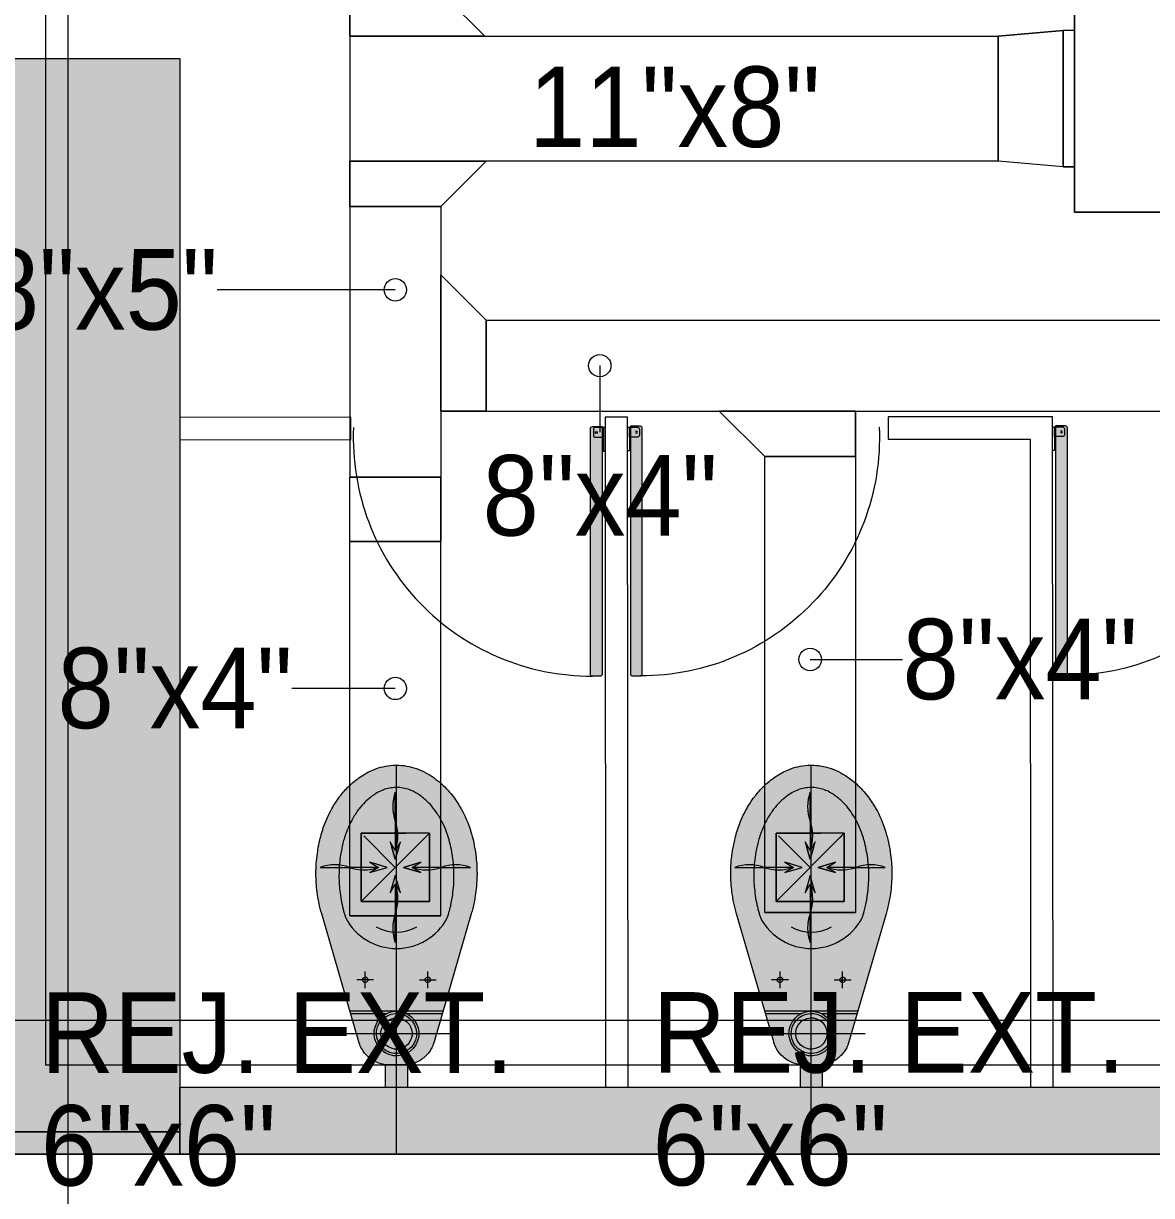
# Model space of a CAD drawing. Header units: metres. Extents: x 31.9 to 125.9, y -29 to 44.
# Drawn here: x 71.4 to 73.922, y -20.341 to -17.721 of the extents above; entities that cross this region are included whole.
import ezdxf

# ---------------------------------------------------------------- set-up
doc = ezdxf.new("R2010")
doc.units = ezdxf.units.M
doc.linetypes.add('Hidden 1_5', pattern=[0.0022, 0.0015, -0.0007000000000000001])
for name, color, linetype, lineweight in [('A-DETL-GENF', 7, 'Continuous', 9), ('ARQ', 8, 'Continuous', 0), ('M-EQPM', 7, 'Continuous', 18), ('M-HVAC-CDFF-IDEN', 7, 'Continuous', 9), ('M-HVAC-DUCT', 7, 'Continuous', 18), ('M-HVAC-DUCT-ANNO', 7, 'Hidden 1_5', 18), ('M-HVAC-DUCT-IDEN', 7, 'Continuous', 9)]:
    doc.layers.add(name, color=color, linetype=linetype, lineweight=lineweight)
doc.layers.add('M-HVAC-CDFF', color=8, linetype='Continuous', lineweight=18, true_color=0x414141)
doc.styles.add('SansSerif', font='SANSS__.TTF', dxfattribs={"width": 0.9, "height": 0.1799999999999998})

# ---------------------------------------------------------------- blocks, each defined once
blk = doc.blocks.new('PUERTA BAÑOS')
at = {"layer": 'ARQ'}
h = blk.add_hatch(color=256, dxfattribs=at)
edge = h.paths.add_edge_path()
edge.add_line((-0.0074999999487773, 0.0024999998868225), (-0.0075031825107885, -0.6277996641574646))
edge.add_arc((-0.01250318248631676, -0.6277996643612159), 0.004999999975528264, -89.99999766574399, 2.3348184754468093e-06, ccw=False)
edge.add_line((-0.0125031822826145, -0.6327996643367442), (-0.0325031823012978, -0.6327996648610679))
edge.add_arc((-0.03250318250481996, -0.627799664827046), 0.005000000034021905, 180.0000023323223, 270.0000023321921, ccw=False)
edge.add_line((-0.0375031825388419, -0.6277996650305795), (-0.0374999998602448, -0.002500000990949047))
edge.add_arc((-0.03249999982656623, -0.002500000845348063), 0.005000000033678566, 90.00000166789118, 180.0000016684638, ccw=False)
edge.add_line((-0.0324999999721172, 0.0024999991883305), (-0.0074999999487773, 0.0024999998868225))
for p, q in [((1.137e-13, 9.095e-13), (-0.0050000000047135, -5.77529e-11)), ((1.7461161e-09, -0.0599999999967622), (1.137e-13, 9.095e-13)), ((-0.029999999795109, -0.0050000008186544), (-0.0299999993294478, -0.0200000007744166)), ((-0.0050000000047135, -5.77529e-11), (-0.0250000000233399, -6.984919e-10)), ((-0.024999999324848, -0.0250000006626579), (-0.0049999993062784, -0.0250000000801265)), ((-0.0049999993062784, -0.0250000000801265), (-0.0050000000047135, -5.77529e-11)), ((-0.0050000000047135, -5.77529e-11), (-0.0049999982584836, -0.0600000001127228)), ((-0.0049999982584836, -0.0600000001127228), (1.7461161e-09, -0.0599999999967622))]:
    blk.add_line(p, q, dxfattribs=at)
blk.add_lwpolyline([(-0.0074999999487773, 0.0024999998868225), (-0.0075031825107885, -0.6277996641574646, -0.4142135623759698), (-0.0125031822826145, -0.6327996643367442), (-0.0325031823012978, -0.6327996648610679, -0.4142135623724264), (-0.0375031825388419, -0.6277996650305795), (-0.0374999998602448, -0.002500000990949, -0.4142135623760223), (-0.0324999999721172, 0.0024999991883305)], format="xyb", close=True, dxfattribs=at)
blk.add_circle((-0.0224999996133875, -0.0125000005932634), 0.0025000000013434, dxfattribs=at)
at = {"layer": 'ARQ', "ltscale": 0.1}
blk.add_arc((-0.034025017172155, -0.0259464447144637), 0.6068551286275402, 177.548312870002, 270.1436830651604, dxfattribs=at)
at = {"layer": 'ARQ'}
for centre, radius, start, end in [((-0.0249999997905093, -0.0050000006435766), 0.0050000000026502, 90.00000155563731, 180.0000015586185), ((-0.0249999993247343, -0.020000000658456), 0.0050000000028146, 180.00000155562, 270.0000015556374)]:
    blk.add_arc(centre, radius, start, end, dxfattribs=at)
blk = doc.blocks.new('INODORO')
at = {"layer": 'ARQ'}
h = blk.add_hatch(color=256, dxfattribs=at)
edge = h.paths.add_edge_path()
edge.add_line((0.167138879916763, 0.3874542567732533), (0.0841340761049431, 0.1014604439486232))
edge.add_arc((0.0166338178486854, 0.1199999999093961), 0.0700000000000085, 269.9999996867988, 344.64191253289164, ccw=False)
edge.add_line((0.0166338174658449, 0.0499999999087777), (-0.0166338174676777, 0.0500000000906038))
edge.add_arc((-0.016633817085733, 0.1200000000917498), 0.0699999999999481, 195.3580868407373, 269.99999968683017, ccw=False)
edge.add_line((-0.08413407554513701, 0.1014604448682803), (-0.1671388762304913, 0.3874542586008414))
edge.add_arc((0.1445241762276623, 0.4779091156929099), 0.3245241738887575, 179.9999996868257, 196.1844647994607, ccw=False)
edge.add_arc((0.1445241762258433, 0.4779091156929099), 0.3245241738885062, 162.8823672647612, 179.9999996868052, ccw=False)
edge.add_arc((0.0735606987828419, 0.4997642400489898), 0.2502714864526803, 143.3683697551233, 162.8823672647904, ccw=False)
edge.add_arc((0.0285611388035818, 0.5332224222456718), 0.1941964442831833, 119.1220158624026, 143.3683697551146, ccw=False)
edge.add_arc((2.9203875e-09, 0.5844902877188362), 0.1355097122808655, 89.99999968678691, 119.12201586236091, ccw=False)
edge.add_arc((2.9203875e-09, 0.5844902877179265), 0.1355097122805724, 60.877983511279126, 89.9999996868533, ccw=False)
edge.add_arc((-0.0285611335220324, 0.5332224225594473), 0.1941964442830499, 36.63162961851879, 60.87798351123172, ccw=False)
edge.add_arc((-0.0735606938687283, 0.4997642408529829), 0.2502714864527536, 17.117632108836688, 36.631629618503325, ccw=False)
edge.add_arc((-0.1445241715509269, 0.4779091172708834), 0.3245241738884838, -3.131308972115221e-07, 17.117632108913824, ccw=False)
edge.add_arc((-0.1445241715500174, 0.4779091172695189), 0.3245241738885833, 343.81552050504206, 359.9999996868814, ccw=False)
blk.add_hatch(color=256, dxfattribs=at).paths.add_polyline_path([(0.0249999999987267, 0.0500000000006367), (-0.0250000000005457, 0.0500000000020009), (-0.0250000000014552, 0), (0.0249999999996362, 4.547e-13)])
at = {"layer": 'ARQ', "extrusion": (-1.5566525472e-06, -4.4737095447e-06, 0.9999999999887814)}
for p, q in [((-0.0512779855508256, 0.2400000002935485, 13.501742092681), (-0.0887220123605062, 0.2400000004986396, 13.50174203439367)), ((-0.0699999990584388, 0.2212779869937549, 13.50174197978049), (-0.069999998852893, 0.2587220138016164, 13.50174214729419)), ((0.0512779876389118, 0.2399999997337545, 13.50174225232502), (0.0887220144476828, 0.2399999995291182, 13.50174231061236)), ((0.0700000009418886, 0.2212779862279603, 13.50174219771184), (0.0700000011456155, 0.2587220130349124, 13.50174236522554)), ((0.1029590844498784, 0.169999999450738, 13.50174201961486), (-0.1029590831250857, 0.1700000005789661, 13.50174169907182)), ((-0.0237486835449659, 0.1640000001457338, 13.50174179553264), (-0.1013111289695416, 0.1640000005691036, 13.50174167479486)), ((0.1013111302281118, 0.1639999994617938, 13.50174199020731), (0.0237486848026833, 0.1639999998856183, 13.50174186946954))]:
    blk.add_line(p, q, dxfattribs=at)
at = {"layer": 'ARQ', "extrusion": (-1.5566525472e-06, -4.4737095447e-06, 0.9999999999887814), "flags": 128}
for points, elevation in [([(0.1671388799180908, 0.3874542567674592), (0.0841340761063266, 0.1014604439433082, -0.0167011858539135), (0.0827460431519839, 0.0969962248799978, -0.0228064528630514), (0.0803759648998266, 0.0910701072474405, -0.0218209622997338), (0.0776118789034668, 0.0856244843505995, -0.0347514792471935), (0.0722630478320732, 0.0775101332194199, -0.0365712911506086), (0.065478668989913, 0.0698583952563556, -0.0439883392274098), (0.055953944524454, 0.0620868957062605, -0.0521847935260016), (0.0431115439781712, 0.0552008485319434, -0.0824963867723115), (0.0207382643283103, 0.0501204355199821, -0.0146682033006329), (0.016633817465493, 0.049999999907792), (-0.0166338174681699, 0.0500000000892362, -0.083908947042246), (-0.0396378349518565, 0.0538878592796746, -0.0986986279768356), (-0.0632296782828643, 0.0677618366508902, -0.0824963867874234), (-0.0776167863289649, 0.0856331925254456, -0.0521847935286534), (-0.0834107733392284, 0.0990038548847728, -0.0091466910465832), (-0.0841340755424673, 0.1014604448637169), (-0.1671388762315909, 0.3874542585969077, -0.0384382318810308), (-0.1773120912419022, 0.436227508481503, -0.0322098651645196), (-0.179999997662262, 0.4779091174592618, -0.0043562944650778), (-0.1799507307570857, 0.4835636869435682, -0.0347539822823099), (-0.1760397497963983, 0.5284532426546146, -0.0218184611944585), (-0.1704152023055578, 0.5561978587393114, -0.0137793666262375), (-0.1656243812009251, 0.573427761838207, -0.0090242503766358), (-0.1628101955625901, 0.5820115332269507, -0.0228039516042641), (-0.1543373170048916, 0.6031968815550527, -0.0218209623747577), (-0.1444549128022155, 0.6226666811719203, -0.0315147983743547), (-0.1272792173413599, 0.6490932225697252, -0.0032331399943346), (-0.1257677262995335, 0.6510988845571141, -0.0365712911242686), (-0.1069463219407443, 0.6723266531382831, -0.0439883392046276), (-0.0805225559546658, 0.693886688675776, -0.0220501206487333), (-0.0659486565789375, 0.7028695782688371, -0.0301025395815668), (-0.05125606195865599, 0.7099322979612929, -0.0824963867841922), (-0.0079446084483641, 0.7197669127161005, -0.0146663661885284), (3.6587572e-09, 0.719999999991422, -0.0839082790123927), (0.0445320610557226, 0.7124737941473592, -0.0433837691539921), (0.0659486637128932, 0.7028695775453342, -0.0550790149373282), (0.1007063471003309, 0.6781437026464371, -0.0508149280683712), (0.1272792238852709, 0.6490932211777436, -0.0315497034242814), (0.1444720595537028, 0.6226362692529773, -0.0521855455748661), (0.1651875980231962, 0.5748313444857477, -0.0014683863351956), (0.1656243869217695, 0.5734277600260388, -0.0425164554927479), (0.1773120686760742, 0.5195909348136257, -0.0322100287174995), (0.1800000023387562, 0.4779091154888416, -0.0043571310662072), (0.1799507165077342, 0.4722534601760911, -0.0347522301866887), (0.1760399391368104, 0.4273661615002933, -0.0218196117753596), (0.1704151328853481, 0.3996200761491883, -0.0097069137479181), (0.167138857705388, 0.3874541802362085)], 13.50184572046907), ([(2.10209143665e-05, 0.6700604028757108, 0.0146663662201114), (-0.0049980160714407, 0.6699131491592321, 0.0824963867754862), (-0.0323601810299641, 0.6637000962787579, 0.0447953269140428), (-0.0459570889083387, 0.6566657190582808, 0.0073747332536994), (-0.0496328151280998, 0.6542484947989952, 0.0439883391764525), (-0.0699262428530629, 0.6376904075384654, 0.0365712911168267), (-0.0843810639122695, 0.6213875009867291, 0.0188768098917693), (-0.0908717233557279, 0.6121897254497327, 0.015864262478818), (-0.0979042313401942, 0.6005909817039088, 0.0218209623995093), (-0.1063467931616888, 0.5839578847887129, 0.0228039516112901), (-0.11358519381172, 0.5658591904561657, 0.0179099563173766), (-0.1180962050232618, 0.5512265233249379, 0.0048944974453076), (-0.1195818378695009, 0.5454905562712559, 0.0218184611920648), (-0.124827357386251, 0.5196155991474912, 0.0347539822809637), (-0.1284747844892388, 0.477751068541692, 0.0043562944693063), (-0.1285207313875723, 0.4724775501558188, 0.0322098651650438), (-0.126013958070092, 0.4336047886186073, 0.0336196500379373), (-0.1180962058839448, 0.3937285768771058, 0.0103533777945605), (-0.1156160600690441, 0.3852294822167833, 0.0084883444845169), (-0.1133215334037229, 0.3783427035490652)], 13.50174109866126), ([(0.1133635720422624, 0.3783427023080597, 0.0009349440113181), (0.1136277496650072, 0.3790973919334771, 0.0179081190670982), (0.1181382446900456, 0.3937285755838043, 0.0048942608912736), (0.1196238084346395, 0.3994642646617991, 0.0218196117238312), (0.1248695692754063, 0.4253405920407407, 0.0347522301599872), (0.1285168065081305, 0.4672030177138213, 0.0043571310470062), (0.1285627710560046, 0.4724775487488305, 0.032210028726899), (0.1260559723300845, 0.5113505064617754, 0.0336194864654326), (0.1181382455515812, 0.5512265220270888, 0.0103527910675619), (0.1156582502073494, 0.5597251381185752, 0.0521855455776311), (0.0979609155770011, 0.6005650010045886, 0.0158991415559226), (0.0909137645516698, 0.6121897244565649, 0.0665105114334335), (0.0651759842235907, 0.6421578962907079, 0.0403733848146336), (0.0459991305885239, 0.6566657185562396, 0.0580937513201958), (0.0281543067209428, 0.6653056955411218, 0.0839082790044594), (2.10209143665e-05, 0.6700604028757108)], 13.50174109866127)]:
    blk.add_lwpolyline(points, format="xyb", dxfattribs=dict(at, elevation=elevation))
at = {"layer": 'ARQ', "ltscale": 0.25, "extrusion": (-1.5566525472e-06, -4.4737095447e-06, 0.9999999999887814), "elevation": 13.50174109866126}
for points in [[(2.10175234599e-05, -0.1499395971131048), (2.10215969494e-05, 0.7200604028791215)], [(-0.1199789826137919, 0.1200604028850315), (0.1200210176653818, 0.1200604028813935)]]:
    blk.add_lwpolyline(points, dxfattribs=at)
at = {"layer": 'ARQ', "extrusion": (-1.5566525472e-06, -4.4737095447e-06, 0.9999999999887814), "elevation": 13.50174109866127}
blk.add_lwpolyline([(0.0250210175254287, 0.0500604028859863), (-0.0249789824728811, 0.0500604028855315), (-0.0249789824750483, 6.04028866683e-05), (0.025021017524171, 6.04028866683e-05)], close=True, dxfattribs=at)
at = {"layer": 'ARQ', "extrusion": (-1.556652547174008e-06, -4.473709544709044e-06, 0.9999999999887812)}
blk.add_ellipse((2.1245228e-09, 0.438210434820121, 13.50174305923893), major_axis=(0.1210894758802731, -0.0421337682255033), ratio=0.9999999999887806, start_param=3.962815268545562, end_param=6.131667520141916, dxfattribs=at)
at = {"layer": 'ARQ', "extrusion": (-1.556652547168421e-06, -4.473709544710988e-06, 0.9999999999887813)}
blk.add_ellipse((2.1245228e-09, 0.438210434820121, 13.50174305923893), major_axis=(0.08626053019274069, -0.0300148395202315), ratio=0.9999999999887816, start_param=4.528682651413999, end_param=5.565800137270519, dxfattribs=at)
at = {"layer": 'ARQ', "extrusion": (-1.556652547069511e-06, -4.473709544810609e-06, 0.9999999999887813)}
for centre in [(-0.0699999989565754, 0.2400000003976856, 13.50174206353734), (0.07000000104375201, 0.2399999996282531, 13.50174228146869)]:
    blk.add_ellipse(centre, major_axis=(0.0056667529156613, -0.0019717787378508), ratio=0.9999999999887814, dxfattribs=at)
at = {"layer": 'ARQ', "extrusion": (-1.556652547155208e-06, -4.473709544715585e-06, 0.9999999999887815)}
blk.add_ellipse((3.881837e-10, 0.120000000015807, 13.50174163565786), major_axis=(0.0472229409644698, -0.0164314894835613), ratio=0.9999999999887814, dxfattribs=at)
at = {"layer": 'ARQ', "extrusion": (-1.556652547174209e-06, -4.473709544708974e-06, 0.9999999999887813)}
blk.add_ellipse((3.881837e-10, 0.120000000015807, 13.50174163565786), major_axis=(0.0425006468680414, -0.014788340535414), ratio=0.9999999999887812, dxfattribs=at)
at = {"layer": 'ARQ', "extrusion": (-1.556652547156365e-06, -4.473709544715183e-06, 0.9999999999887816)}
blk.add_ellipse((3.881837e-10, 0.120000000015807, 13.50174163565786), major_axis=(0.0330560586750786, -0.011502042638485), ratio=0.9999999999887814, dxfattribs=at)
blk = doc.blocks.new('Estructura cubierta')
at = {"layer": 'ARQ'}
h = blk.add_hatch(color=256, dxfattribs=at)
h.paths.add_polyline_path([(1971.250369642019, -5904.924076078108), (1971.250369641373, -5903.424076081369), (1970.750369640326, -5903.424076081584), (1970.750369640971, -5904.924076078324)])
h.paths.add_polyline_path([(1977.352793372846, -5903.42383677709), (1978.852793369586, -5903.423836777736), (1978.852793369371, -5903.923836778784), (1977.352793372631, -5903.923836778138)])
h.paths.add_polyline_path([(1962.750369687844, -5904.924076074174), (1962.750369687198, -5903.424076077436), (1962.25036968615, -5903.42407607765), (1962.250369686796, -5904.924076074391)])
h.paths.add_polyline_path([(1978.248002289701, -5911.948834048708), (1978.247996607098, -5909.548834110516), (1978.747996608146, -5909.548834110731), (1978.748002290748, -5911.948834048923)])
h.paths.add_polyline_path([(1970.75036967931, -5909.548834110963), (1970.75036968014, -5911.948834048923), (1971.250369680024, -5911.94883405057), (1971.250369679076, -5909.548834110283)])
h.paths.add_polyline_path([(1962.250369689387, -5909.548834110965), (1962.250369690218, -5911.948834048923), (1962.750369690101, -5911.948834050571), (1962.750369689154, -5909.548834110284)])
h.paths.add_polyline_path([(1978.748002271606, -5859.123954560373), (1978.248002272304, -5859.123954558991), (1978.248002272253, -5857.623954558409), (1978.748002270857, -5857.623954559325)])
h.paths.add_polyline_path([(1971.250369663152, -5859.123954557263), (1970.75036966385, -5859.123954555884), (1970.7503696638, -5857.623954555302), (1971.250369662403, -5857.623954556215)])
for p, q in [((1978.497996631386, -5855.354215785774), (1978.49799660527, -5914.914149221913)), ((1978.498002271553, -5855.354215786886), (1978.498002243985, -5914.91414900909)), ((1952.730821652453, -5911.698834052313), (1984.533174937007, -5911.698834045544))]:
    blk.add_line(p, q, dxfattribs=at)
blk.add_lwpolyline([(1978.248002289701, -5911.948834048708), (1978.247996607098, -5909.548834110516), (1978.747996608146, -5909.548834110731), (1978.748002290748, -5911.948834048923)], close=True, dxfattribs=at)
blk = doc.blocks.new('PISO 9')
at = {"layer": 'ARQ', "ltscale": 0.01}
h = blk.add_hatch(color=256, dxfattribs=at)
h.dxf.hatch_style = 1
h.paths.add_polyline_path([(347.2881534911726, -2856.368976286525), (347.1381282519897, -2856.368976286525), (347.1380596693377, -2855.04395543377), (347.2880849085207, -2855.04395543377)])
h.paths.add_polyline_path([(347.1380596693361, -2855.356068006049), (347.1380596693361, -2855.206042766867), (346.5043883250069, -2855.206042766867), (346.5043883250069, -2855.356068006049)])
h.paths.add_polyline_path([(345.0504285109469, -2855.356395138925), (345.0504285109469, -2855.206369899743), (345.7043883240817, -2855.206042766867), (345.7043883240817, -2855.356068006049)])
h.paths.add_polyline_path([(343.6865620682313, -2855.356131639021), (343.6865620682313, -2855.206106399838), (344.2504285109314, -2855.205779266983), (344.2504285109314, -2855.355804506165)])
h.paths.add_polyline_path([(342.5366390291479, -2856.368917034884), (342.3866137899649, -2856.368917034884), (342.3865656373453, -2855.356096361853), (342.5365908765282, -2855.356096361853)])
h.paths.add_polyline_path([(342.3866137899649, -2856.368917034884), (347.2881534911726, -2856.368976286525), (347.2881534958137, -2856.518980487977), (342.3866137946061, -2856.518921236453)])
h.paths.add_polyline_path([(343.9897889866434, -2856.368776419806), (343.8397637474604, -2856.368776419806), (343.8397155948408, -2855.355955746774), (343.9897408340237, -2855.355955746774)])
h.paths.add_polyline_path([(345.638971238908, -2856.368876353165), (345.488945999725, -2856.368876353165), (345.488893880929, -2855.356094767445), (345.638919120112, -2855.356094767445)])
h.paths.add_polyline_path([(347.2694238553825, -2854.141584937934), (347.2694357204375, -2854.004946134206), (347.1193866185715, -2854.004946134206), (347.1193747535174, -2854.141584937934)])
h.paths.add_polyline_path([(348.9889858035563, -2853.854941184013), (345.3374779915384, -2853.854992214971), (345.3374779868973, -2854.004996416424), (348.9889857989151, -2854.004945385582)])
h.paths.add_polyline_path([(345.3374788632063, -2853.854954090471), (345.3376849808481, -2850.131202351466), (345.4876891823003, -2850.131202346825), (345.487483064775, -2853.85495408583)])
h.paths.add_polyline_path([(342.388724546302, -2852.905897443935), (344.4366091566806, -2852.905911757984), (344.4366091613217, -2853.055915959436), (343.4866091566805, -2853.055911757983), (343.4866091566805, -2853.855911757983), (343.3366091566807, -2853.854955999975), (343.3366091566807, -2853.055906696108), (342.3887245509432, -2853.055901645504)])
h.paths.add_polyline_path([(350.2092175685893, -2851.005084902324), (345.4877255104627, -2851.0049918155), (345.4877255058216, -2851.154996016952), (350.2092175639482, -2851.155089103892)])
h.paths.add_polyline_path([(346.7972852436812, -2851.00500749943), (346.7976483700265, -2849.973898942979), (346.9476525714788, -2849.973898938339), (346.9472894452499, -2851.005007494789)])
h.paths.add_polyline_path([(343.2361288327863, -2850.131022797045), (343.2361288327863, -2849.981022799599), (345.4878149547039, -2849.981205766068), (345.4878149547039, -2850.131205763514)])
h.paths.add_polyline_path([(350.0592175331801, -2851.005046306395), (350.0595799549451, -2844.480755684063), (350.2095841563973, -2844.480755679423), (350.2092217347488, -2851.005046301754)])
h.paths.add_polyline_path([(351.4125508645509, -2851.005065633899), (353.9873366063468, -2851.005004550259), (353.987336610988, -2851.155008751712), (351.412550869192, -2851.155069835468)])
h.paths.add_polyline_path([(351.4925990966792, -2851.155068155032), (351.4927123966879, -2853.954889164785), (351.6427614985539, -2853.954889164785), (351.6426480854066, -2851.155067839656)])
h.paths.add_polyline_path([(352.54512944262, -2853.804824939639), (353.588313391926, -2853.80480879836), (353.588313391926, -2853.954857900226), (352.54512944262, -2853.954874041504)])
h.paths.add_polyline_path([(351.6426811714334, -2855.113910609376), (353.5883226805527, -2855.113886778528), (353.5883226805527, -2855.263935880394), (351.6426811714334, -2855.263959711241)])
h.paths.add_polyline_path([(351.4926317325162, -2856.362296399158), (351.4929130692631, -2855.113910606041), (351.6429621711291, -2855.113910606041), (351.6426808343822, -2856.362296399158)])
h.paths.add_polyline_path([(353.5883168676896, -2856.368967624149), (353.5883556154479, -2857.264661579508), (353.4383065135819, -2857.264661579508), (353.4382677658236, -2856.368967624149)])
h.paths.add_polyline_path([(353.5883315048141, -2856.368967624264), (354.0353387694822, -2856.368960826278), (354.0353387694822, -2856.519009928144), (353.5883315048141, -2856.519016726129)])
h.paths.add_polyline_path([(354.1853878713036, -2856.368960826278), (354.1854128560719, -2857.568960826277), (354.0353637542059, -2857.568960826277), (354.0353387694377, -2856.368960826278)])
h.paths.add_polyline_path([(351.6427995925292, -2857.264666894305), (354.0353387694822, -2857.264660096313), (354.0353387694822, -2857.414709198179), (351.6427995925292, -2857.41471599617)])
h.paths.add_polyline_path([(351.4926317325176, -2857.264666894121), (351.4929101748892, -2858.461036820181), (351.6429592767552, -2858.461036820181), (351.6426808343836, -2857.264666894121)])
h.paths.add_polyline_path([(351.0294006386798, -2858.461107698912), (351.6426839326948, -2858.461026982124), (351.6426839326948, -2858.61107608399), (351.0294006386798, -2858.611156800777)])
h.paths.add_polyline_path([(349.832782494733, -2856.368995631992), (349.8342056235117, -2859.980562953583), (349.9842547253777, -2859.980562953583), (349.982831596599, -2856.368995631992)])
h.paths.add_polyline_path([(350.1270301428617, -2858.461139229078), (349.98365599572, -2858.461127398354), (349.98365599572, -2858.61117650022), (350.1270301428617, -2858.611188330943)])
h.paths.add_polyline_path([(352.2337223853954, -2858.461107698914), (354.0353464456027, -2858.461026982122), (354.0353464456027, -2858.611076083988), (352.2337223853954, -2858.611156800779)])
h.paths.add_polyline_path([(353.6194685378462, -2860.7769417958), (353.6194930768113, -2862.280607882768), (353.4694439749453, -2862.280607882768), (353.4694194359802, -2860.7769417958)])
h.paths.add_polyline_path([(353.6194715538054, -2860.77693100904), (354.035349948716, -2860.77689073295), (354.035349948716, -2860.926939834816), (353.6194715538054, -2860.926980110905)])
h.paths.add_polyline_path([(354.1853955418451, -2860.776899953183), (354.1854200808102, -2862.280566040151), (354.0353709789442, -2862.280566040151), (354.0353464399791, -2860.776899953183)])
h.paths.add_polyline_path([(350.384194758097, -2862.280588873095), (354.1853955403637, -2862.280566040151), (354.1853955403637, -2862.430615142018), (350.384194758097, -2862.430637974962)])
h.paths.add_polyline_path([(349.8842593534157, -2862.430615865844), (349.8841947568858, -2862.380562136068), (350.3841624598501, -2862.38056213594), (350.38422705638, -2862.430615865715)])
h.paths.add_polyline_path([(349.8842593534157, -2862.430615865844), (349.8342056236399, -2862.430680462374), (349.8342056235117, -2859.980594837415), (349.8842593532875, -2859.980530240885)])
at = {"layer": 'ARQ'}
blk.add_lwpolyline([(337.4462927184545, -2807.97464067244), (322.5930020800577, -2807.974641675312), (322.5931433847936, -2862.430619119398), (337.446291452241, -2862.430619210568), (337.4462924995787, -2860.070560971756), (340.0456331044561, -2860.070562667718), (340.0456321077882, -2862.430619106307), (347.2882973967885, -2862.430503781631), (347.2882973863407, -2860.07056175848), (349.8843364406966, -2860.070561729642), (349.8843364650411, -2862.430561455047), (354.18553723984, -2862.430614449785), (354.1855372396367, -2861.670225490353), (354.1896885854612, -2861.670220612438), (354.1871267915767, -2807.980559280277), (340.0454888488327, -2807.980559379007), (340.0454929941122, -2809.651512081633), (337.4462924995787, -2809.651518609007), (337.4462927184545, -2807.97464067244)], dxfattribs=at)
for points in [[(337.2462926923492, -2808.174640685943), (322.793002599027, -2808.174641661808), (322.7931428658258, -2862.230619120626), (337.2462915409963, -2862.23061920934), (337.246292588334, -2859.870560841265), (340.2456331889175, -2859.87056279821), (340.2456321922509, -2862.230615921689), (347.0882973959031, -2862.230506966198), (347.0882973854552, -2859.870561760702), (350.0843364386335, -2859.87056172742), (350.0843364629782, -2862.230563919215), (353.9855372397865, -2862.230611985586), (353.9855372395832, -2861.470460356305), (353.9896790534717, -2861.47045548959), (353.9871366127331, -2808.130689921645), (340.1954938427953, -2808.130564127458), (340.1954977096584, -2809.851385689247), (337.2462924734734, -2809.851519111268)], [(350.7669999276688, -2860.78260440389), (350.3841909357109, -2860.783597188531), (350.384185326245, -2860.83366596895), (350.384188043907, -2860.83366596896), (350.384188043907, -2860.83366596896), (350.7669999276907, -2860.832667673103)], [(351.3861830309972, -2862.280586619152), (351.3851941247806, -2860.782673663408), (351.33512534436, -2860.782668053942), (351.335125344149, -2860.832668060741), (351.3351075449339, -2860.832673663942), (351.3361197617844, -2862.280586619174)], [(352.336261353674, -2862.280565291718), (352.335278440961, -2860.782013964681), (351.9674347523426, -2860.782010428837), (351.9674347521307, -2860.832010435635), (352.2851918611143, -2860.832013965215), (352.2861980844611, -2862.28056529174)], [(350.384194758097, -2862.280588873095), (354.1853955403637, -2862.280566040151), (354.1853955403637, -2862.430615142018), (350.384194758097, -2862.430637974962)], [(349.8842593534157, -2862.430615865844), (349.8841947568858, -2862.380562136068), (350.3841624598501, -2862.38056213594), (350.38422705638, -2862.430615865715)]]:
    blk.add_lwpolyline(points, close=True, dxfattribs=at)
blk.add_blockref('Estructura cubierta', (-1628.363807573822, 3049.568271571355), dxfattribs=at)
at = {"layer": 'ARQ', "ltscale": 0.0003, "yscale": 0.8784798838123716, "zscale": 0.8784798838123716}
for p, xscale, rotation in [((351.3351253342928, -2860.80581722362), 0.8784798838123716, 0.0003066997075476458), ((351.3852094289198, -2860.805303181991), -0.8784798838123716, 359.9996933002926), ((352.3353538788708, -2860.80431879182), -0.8784798838123716, 359.9996933002926)]:
    blk.add_blockref('PUERTA BAÑOS', p, dxfattribs=dict(at, xscale=xscale, rotation=rotation))
at = {"layer": 'ARQ', "extrusion": (0, 0, -1), "xscale": -1, "zscale": -1, "rotation": 359.9999836375246}
for p in [(-350.8686945351867, -2862.280649019447, 13.5017404277563), (-351.795948502054, -2862.280649019447, 13.5017404277563)]:
    blk.add_blockref('INODORO', p, dxfattribs=at)
blk = doc.blocks.new('REJILLA EXTRACCION - 6_x6_-1710424-NIVEL 09')
at = {"layer": 'A-DETL-GENF', "lineweight": 18, "true_color": 0x00ff00}
for points in [[(-8.662937034387142e-15, 0.1680091996616308), (-1.732587406877428e-14, 0.1027519855604047), (0.005074311569211704, 0.1243079911316015), (0.005074311569229031, 0.1464531940904341)], [(-0.005074311569246356, 0.0811959799892079), (-0.00507431156925502, 0.05905077703039265), (-1.732587406877428e-14, 0.03749477145919587), (-1.732587406877428e-14, 0.1027519855604047)], [(-0.01124999997695836, 0.05698034297573577), (2.806791599141434e-11, 0.01800919980325198), (0.01125000002052427, 0.05698034297570112), (2.4256223696284e-11, 0.03749477138847165)], [(-0.1682750000000116, -6.930349627509714e-14), (-0.1030177858987854, -8.662937034387142e-14), (-0.1245737914699909, 0.005074311569142401), (-0.1467189944288061, 0.005074311569159727)], [(-0.05724614331410783, 0.01125000002046363), (-0.03776057172685237, 2.41869202000089e-11), (-0.05724614331411649, -0.01124999997702767), (-0.01827500014164136, 2.799861249513924e-11)], [(0.01827500014161538, 2.798128662107047e-11), (0.0572461433140905, -0.01124999997702767), (0.03776057172682638, 2.420424607407767e-11), (0.05724614331408184, 0.01125000002046363)], [(0.1030177858987681, -8.662937034387142e-14), (0.1682749999999856, -8.662937034387142e-14), (0.1467189944287888, 0.005074311569159727), (0.1245737914699735, 0.005074311569159727)], [(-0.1030177858987854, -8.662937034387142e-14), (-0.08146178032758862, -0.00507431156931566), (-0.05931657736878203, -0.00507431156931566), (-0.03776057179757659, -8.662937034387142e-14)], [(-0.01124999997695836, -0.0569803429758917), (2.4256223696284e-11, -0.03749477138862758), (0.01125000002052427, -0.05698034297587438), (2.805925305437995e-11, -0.01800919980340791)], [(0.0377605717975506, -6.930349627509714e-14), (0.05931657736874738, -0.00507431156931566), (0.0814617803275713, -0.005074311569298334), (0.1030177858987681, -8.662937034387142e-14)], [(-0.005074311569246356, -0.05905077703056591), (-0.005074311569246356, -0.08119597998936384), (-8.662937034387142e-15, -0.1027519855605779), (-1.732587406877428e-14, -0.03749477145933447)], [(-8.662937034387142e-15, -0.1027519855605779), (-1.732587406877428e-14, -0.1680091996617868), (0.005074311569220368, -0.14645319409059), (0.005074311569229031, -0.1243079911317747)]]:
    blk.add_hatch(color=3, dxfattribs=at).paths.add_polyline_path(points)
at = {"layer": 'A-DETL-GENF', "color": 3, "true_color": 0x00ff00}
for p, q in [((6.831368803972282e-16, 0.168009199661704), (2.875373469035371e-16, 0.1027519855604849)), ((1.140101739104896e-16, 0.03749477145926518), (5.096097074041845e-16, 0.1027519855604849)), ((2.427051914165031e-11, 0.03749477138854408), (-0.0112499999769441, 0.05698034297580819)), ((-0.01124999997694418, 0.05698034297580839), (2.807948701888385e-11, 0.01800919980333402)), ((2.80794807894715e-11, 0.01800919980333397), (0.01125000002053564, 0.05698034297580392)), ((0.01125000002053566, 0.05698034297580399), (2.427052092635051e-11, 0.03749477138854408)), ((-0.007499999976950025, 0.04398996191540265), (2.807885464140014e-11, 0.01800919980333182)), ((2.807885698677981e-11, 0.0180091998033318), (0.007500000023049941, 0.04398996191831286)), ((-0.01827500014162847, 2.807888198015512e-11), (-0.05724614331409845, 0.01125000002053493)), ((-0.05724614331409852, 0.01125000002053495), (-0.03776057172683858, 2.426986739911819e-11)), ((-0.03776057172683858, 2.426986516734186e-11), (-0.05724614331410265, -0.01124999997694481)), ((-0.05724614331410285, -0.01124999997694489), (-0.01827500014162852, 2.807888636602307e-11)), ((-0.0182750001416263, 2.807825817746343e-11), (-0.04425576225660738, 0.007500000023049269)), ((-0.04425576225369713, -0.007499999976950697), (-0.01827500014162632, 2.807825610351422e-11)), ((0.05724614331409845, 0.01125000002053493), (0.01827500014162847, 2.807888425104821e-11)), ((0.0182750001416263, 2.807825817746343e-11), (0.04425576225660738, 0.007500000023049269)), ((0.04425576225369713, -0.007499999976950697), (0.01827500014162632, 2.807825610351422e-11)), ((0.01827500014162852, 2.807888726759228e-11), (0.05724614331410285, -0.01124999997694489)), ((0.03776057172683858, 2.426986781106044e-11), (0.05724614331409852, 0.01125000002053495)), ((0.05724614331410265, -0.01124999997694481), (0.03776057172683858, 2.426986528414332e-11)), ((-0.1682749999999985, -3.40332742497596e-16), (-0.1030177858987794, -5.511846188652166e-16)), ((-0.03776057179755968, -5.399641347321918e-16), (-0.1030177858987794, -3.291122583645693e-16)), ((2.807948607690865e-11, -0.01800919980333402), (-0.01124999997694418, -0.05698034297580839)), ((-0.007499999976950025, -0.04398996191540265), (2.807885464140014e-11, -0.01800919980333182)), ((2.807885698677981e-11, -0.0180091998033318), (0.007500000023049941, -0.04398996191831286)), ((0.01125000002053564, -0.05698034297580392), (2.807948067395927e-11, -0.01800919980333397)), ((0.1030177858987794, -3.291122583645693e-16), (0.03776057179755968, -5.399641347321918e-16)), ((0.1030177858987794, -5.511846188652166e-16), (0.1682749999999985, -3.40332742497596e-16)), ((-0.0112499999769441, -0.05698034297580819), (2.427051881137565e-11, -0.03749477138854408)), ((5.096097074041845e-16, -0.1027519855604849), (1.140101739104896e-16, -0.03749477145926518)), ((2.427052178536889e-11, -0.03749477138854408), (0.01125000002053566, -0.05698034297580399)), ((2.875373469035371e-16, -0.1027519855604849), (6.831368803972282e-16, -0.168009199661704))]:
    blk.add_line(p, q, dxfattribs=at)
for centre, radius, start, end in [((-0.09028563226140028, 0.1353805926110947), 0.09600063224220978, 340.1304925483827, 19.86950745161587), ((0.0902856322614012, 0.0701233785098745), 0.0960006322422099, 160.130492548383, 199.8695074516159), ((-0.1356463929493889, -0.09028563226140121), 0.0960006322422097, 70.1304925483832, 109.8695074516161), ((0.1356463929493889, -0.0902856322614012), 0.09600063224220967, 70.13049254838394, 109.8695074516168), ((-0.07038917884816925, 0.09028563226140043), 0.09600063224220978, 250.1304925483828, 289.8695074516161), ((0.07038917884816925, 0.09028563226140043), 0.09600063224220981, 250.1304925483832, 289.8695074516164), ((0.0902856322614012, -0.0701233785098745), 0.09600063224220988, 160.1304925483838, 199.8695074516166), ((-0.09028563226140027, -0.1353805926110947), 0.09600063224220978, 340.1304925483838, 19.86950745161698)]:
    blk.add_arc(centre, radius, start, end, dxfattribs=at)
at = {"layer": 'M-HVAC-CDFF', "color": 3, "true_color": 0x00ff00}
for p, q in [((0.07620000000000125, 0.07620000000000073), (-0.07619999999999859, 0.07620000000000073)), ((-0.07619999999999859, 0.07620000000000073), (-0.07619999999999859, -0.07620000000000442)), ((-0.07619999999999859, 0.07620000000000073), (0.07620000000000125, -0.07620000000000442)), ((0.07620000000000125, -0.07620000000000443), (0.07620000000000125, 0.07620000000000071)), ((-0.07619999999999859, -0.07620000000000443), (0.07620000000000125, -0.07620000000000443))]:
    blk.add_line(p, q, dxfattribs=at)
blk = doc.blocks.new('M_Rectangular Takeoff - LAMINA-1710448-NIVEL 09')
at = {"layer": 'M-HVAC-DUCT', "color": 3, "true_color": 0x00ff00}
for p, q in [((73.2347167593055, -19.5310076629234), (73.0823167593055, -19.5310076629234)), ((73.0823167593055, -19.5310076629234), (73.0823167593055, -19.6834076629234)), ((73.0823167593055, -19.5310076629234), (73.0823167593055, -19.6834076629234)), ((73.2347167593055, -19.5310076629234), (73.0823167593055, -19.5310076629234)), ((73.0823167593055, -19.5310076629234), (73.0823167593055, -19.6834076629234)), ((73.2347167593055, -19.5310076629234), (73.0823167593055, -19.5310076629234)), ((73.2347167593055, -19.6834076629234), (73.2347167593055, -19.5310076629234)), ((73.2347167593055, -19.6834076629234), (73.2347167593055, -19.5310076629234)), ((73.2347167593055, -19.6834076629234), (73.2347167593055, -19.5310076629234)), ((73.0823167593055, -19.6834076629234), (73.2347167593055, -19.6834076629234)), ((73.0823167593055, -19.6834076629234), (73.2347167593055, -19.6834076629234)), ((73.0823167593055, -19.6834076629234), (73.2347167593055, -19.6834076629234))]:
    blk.add_line(p, q, dxfattribs=at)
blk = doc.blocks.new('Cabinet Fan-BCF-1 - BCF-106-1705074-NIVEL 09')
at = {"layer": 'M-EQPM', "color": 1, "true_color": 0xff0000}
for p, q in [((58.51138377219704, -15.62710888982461), (57.9208337721971, -15.62710888982461)), ((57.9208337721971, -15.62710888982461), (57.9208337721971, -16.13510888982461)), ((57.92083390308699, -16.13510888982461), (57.92083390308699, -15.62710888982461)), ((57.92083390308699, -15.62710888982461), (58.51138390308693, -15.62710888982461)), ((58.51138377219704, -16.13510888982461), (58.51138377219704, -15.62710888982461)), ((58.51138390308693, -15.62710888982461), (58.51138390308693, -16.13510888982461)), ((57.89543377963403, -16.0335088898246), (57.89543377963403, -15.7287088898246)), ((57.92083377963402, -15.7287088898246), (57.89543377963403, -15.7287088898246)), ((57.89543385102851, -15.7287088898246), (57.89543385102851, -16.0335088898246)), ((57.92083385102851, -15.7287088898246), (57.89543385102851, -15.7287088898246)), ((57.92083377963402, -15.7287088898246), (57.92083377963402, -16.03350888982461)), ((57.92083385102851, -16.03350888982461), (57.92083385102851, -15.7287088898246)), ((58.51138377963397, -16.03350888982461), (58.51138377963397, -15.72870888982461)), ((58.53678377963396, -15.72870888982461), (58.51138377963397, -15.72870888982461)), ((58.51138385102845, -15.72870888982461), (58.51138385102845, -16.03350888982461)), ((58.51138385102845, -15.72870888982461), (58.53678385102845, -15.72870888982461)), ((58.53678377963396, -15.72870888982461), (58.53678377963396, -16.03350888982461)), ((58.53678385102845, -16.03350888982461), (58.53678385102845, -15.72870888982461)), ((57.89543377963403, -16.0335088898246), (57.92083377963402, -16.03350888982461)), ((57.92083385102851, -16.03350888982461), (57.89543385102851, -16.0335088898246)), ((58.51138377963397, -16.03350888982461), (58.53678377963396, -16.03350888982461)), ((58.51138385102845, -16.03350888982461), (58.53678385102845, -16.03350888982461)), ((57.9208337721971, -16.13510888982461), (58.51138377219704, -16.13510888982461)), ((58.51138390308693, -16.13510888982461), (57.92083390308699, -16.13510888982461))]:
    blk.add_line(p, q, dxfattribs=at)
blk = doc.blocks.new('Rectangular Tap - ZAPATA - ZAPATA FIBRA DE VIDRIO-1715838-NIVEL 09')
at = {"layer": 'M-HVAC-DUCT', "color": 3, "true_color": 0x00ff00}
for p, q in [((73.05691689843766, -18.68882496150133), (72.9553169094355, -18.5872249505529)), ((72.9553169094355, -18.5872249505529), (73.2601169094355, -18.58722498354643)), ((72.9553169094355, -18.58722811879372), (72.9553169094355, -18.5872249505529)), ((73.05691689843766, -18.68882812974215), (72.9553169094355, -18.58722811879372)), ((73.2601169094355, -18.58722815178724), (72.9553169094355, -18.58722811879372)), ((73.2601169094355, -18.58722498354643), (73.26011689843766, -18.68882498349701)), ((73.26011689843766, -18.68882815173783), (73.2601169094355, -18.58722815178724)), ((73.2601169094355, -18.58722498354643), (73.2601169094355, -18.58722815178724)), ((73.05691689843766, -18.68882496150133), (73.26011689843766, -18.68882498349701)), ((73.05691689843766, -18.68882812974215), (73.05691689843766, -18.68882496150133)), ((73.26011689843766, -18.68882815173783), (73.05691689843766, -18.68882812974215)), ((73.26011689843766, -18.68882498349701), (73.26011689843766, -18.68882815173783))]:
    blk.add_line(p, q, dxfattribs=at)
blk = doc.blocks.new('Rectangular Tap - ZAPATA - ZAPATA FIBRA DE VIDRIO-1715861-NIVEL 09')
at = {"layer": 'M-HVAC-DUCT', "color": 3, "true_color": 0x00ff00}
for p, q in [((72.33286082335022, -18.5872258623295), (72.33286085603153, -18.28242586235118)), ((72.33286085603153, -18.28242586235118), (72.43446084511454, -18.38402587321183)), ((72.33286085603153, -18.28242586235118), (72.33286302752181, -18.28242707395868)), ((72.33286302752181, -18.28242707395868), (72.3328629948405, -18.587227073937)), ((72.33286302752181, -18.28242707395868), (72.43446301660482, -18.38402708481933)), ((72.434460823327, -18.58722587319738), (72.43446084511454, -18.38402587321183)), ((72.43446084511454, -18.38402587321183), (72.43446301660482, -18.38402708481933)), ((72.43446301660482, -18.38402708481933), (72.43446299481728, -18.58722708480488)), ((72.434460823327, -18.58722587319738), (72.33286082335022, -18.5872258623295)), ((72.3328629948405, -18.587227073937), (72.33286082335022, -18.5872258623295)), ((72.3328629948405, -18.587227073937), (72.43446299481728, -18.58722708480488)), ((72.43446299481728, -18.58722708480488), (72.434460823327, -18.58722587319738))]:
    blk.add_line(p, q, dxfattribs=at)
blk = doc.blocks.new('M_Rectangular Transition - Angle - 10 LAMINA-2019961-NIVEL 09')
at = {"layer": 'M-HVAC-DUCT', "color": 3, "true_color": 0x00ff00}
for p, q in [((72.33286198128323, -18.73476481760105), (72.12966198128323, -18.73476486759293)), ((72.129662309602, -18.87881449814984), (72.12966198128323, -18.73476486759293)), ((72.12966198128323, -18.7347663821023), (72.33286198128323, -18.73476633211043)), ((72.129662309602, -18.87881570975734), (72.12966198128323, -18.7347663821023)), ((72.33286230960198, -18.87881444815797), (72.33286198128323, -18.73476481760105)), ((72.33286198128323, -18.73476633211043), (72.33286230960198, -18.87881565976547)), ((72.129662309602, -18.87881449814984), (72.33286230960198, -18.87881444815797)), ((72.33286230960198, -18.87881565976547), (72.129662309602, -18.87881570975734))]:
    blk.add_line(p, q, dxfattribs=at)
blk = doc.blocks.new('M_Rectangular Transition - Angle - 10 LAMINA-2176711-NIVEL 09')
at = {"layer": 'M-HVAC-DUCT', "color": 3, "true_color": 0x00ff00}
for p, q in [((73.57907879894393, -17.74895081243198), (73.72424046456113, -17.73625057127899)), ((73.72424053595562, -17.73625057127899), (73.57907889413657, -17.74895081243198)), ((73.72424046456113, -17.73625057127899), (73.72424043156762, -18.04105057127899)), ((73.72424050296212, -18.04105057127899), (73.72424053595562, -17.73625057127899)), ((73.57907876869987, -18.02835081243198), (73.57907879894393, -17.74895081243198)), ((73.57907889413657, -17.74895081243198), (73.57907886389253, -18.02835081243198)), ((73.72424043156762, -18.04105057127899), (73.57907876869987, -18.02835081243198)), ((73.72424050296212, -18.04105057127899), (73.57907886389253, -18.02835081243198))]:
    blk.add_line(p, q, dxfattribs=at)
blk = doc.blocks.new('Rectangular Tap - ZAPATA - ZAPATA FIBRA DE VIDRIO-2176712-NIVEL 09')
at = {"layer": 'M-HVAC-DUCT', "color": 3, "true_color": 0x00ff00}
for p, q in [((72.12966045033073, -18.02835065442233), (72.43446045026111, -18.02835057943452)), ((72.12966047532667, -18.12995065442231), (72.12966045033073, -18.02835065442233)), ((72.12966316469316, -18.02835065442201), (72.12966045033073, -18.02835065442233)), ((72.43446316462354, -18.0283505794342), (72.12966316469316, -18.02835065442201)), ((72.12966316469316, -18.02835065442201), (72.1296631896891, -18.129950654422)), ((72.43446045026111, -18.02835057943452), (72.33286047528026, -18.12995060443044)), ((72.43446316462354, -18.0283505794342), (72.33286318964268, -18.12995060443013)), ((72.43446045026111, -18.02835057943452), (72.43446316462354, -18.0283505794342)), ((72.12966047532667, -18.12995065442231), (72.33286047528026, -18.12995060443044)), ((72.1296631896891, -18.129950654422), (72.12966047532667, -18.12995065442231)), ((72.33286318964268, -18.12995060443013), (72.1296631896891, -18.129950654422)), ((72.33286047528026, -18.12995060443044), (72.33286318964268, -18.12995060443013))]:
    blk.add_line(p, q, dxfattribs=at)
blk = doc.blocks.new('Rectangular Tap - ZAPATA - ZAPATA FIBRA DE VIDRIO-2176338-NIVEL 09')
at = {"layer": 'M-HVAC-DUCT', "color": 3, "true_color": 0x00ff00}
for p, q in [((1.984535164239327e-14, 0.09999999999999283), (1.984535164239327e-14, -0.2016000000000074)), ((0.1016000000000073, 0.09999999999999283), (1.984692410417211e-14, 0.09999999999999283)), ((1.775741431068318e-14, -0.2016000000000074), (1.775741431068318e-14, 0.09999999999999283)), ((1.775741431068318e-14, 0.09999999999999283), (0.1016000000000052, 0.09999999999999283)), ((0.1016000000000073, 0.09999999999999283), (0.1016000000000073, -0.1000000000000072)), ((0.1016000000000052, -0.1000000000000072), (0.1016000000000052, 0.09999999999999283)), ((1.984535164239327e-14, -0.2016000000000074), (0.1016000000000073, -0.1000000000000072)), ((1.775741431068318e-14, -0.2016000000000074), (0.1016000000000052, -0.1000000000000072))]:
    blk.add_line(p, q, dxfattribs=at)

msp = doc.modelspace()

# ---------------------------------------------------------------- linework, layer by layer
at = {"layer": 'M-HVAC-DUCT', "color": 3, "true_color": 0x00ff00}
for p, q in [((72.1296624245054, -17.74895061554551), (72.12966238656867, -18.0283506155455)), ((72.1296624245054, -17.74895061554551), (73.57907885394111, -17.74895081234626)), ((73.57907885394111, -17.74895081234575), (73.57907881600438, -18.02835081234575)), ((73.57907881600438, -18.02835081234626), (72.12966238656867, -18.0283506155455)), ((72.33286183603903, -18.12994984709058), (72.12966183603903, -18.12994989708245)), ((72.12966183603905, -18.12994989708245), (72.12966198483781, -18.73476638156196)), ((72.1296618360394, -18.12995141158993), (72.3328618360394, -18.12995136159806)), ((72.33286183603903, -18.12994984709058), (72.33286198483779, -18.73476633157009)), ((72.4344608289874, -18.38402647894817), (72.43446080719987, -18.58722647894816)), ((72.4344608289874, -18.38402647894817), (74.20774418500284, -18.38402666908341)), ((72.43446297869014, -18.5872264789484), (72.43446300047768, -18.3840264789484)), ((72.43446080719987, -18.58722647894816), (74.2077441632153, -18.58722666908341)), ((73.05691679166299, -19.70806788073718), (73.05691690199235, -18.68882496141538)), ((73.26011690199236, -18.68882498341105), (73.05691690199237, -18.68882496141538)), ((73.05691690199201, -18.68882812965619), (73.260116901992, -18.68882815165186)), ((73.26011690199236, -18.68882498341105), (73.260116791663, -19.70806790273285)), ((72.12966198483743, -18.73476486705448), (72.33286198483742, -18.73476481706261)), ((72.33286198483779, -18.73476633157009), (72.1296619848378, -18.73476638156196)), ((72.33286231315621, -18.87881444761858), (72.12966231315622, -18.87881449761045)), ((72.12966251911206, -19.71595509229071), (72.12966231315623, -18.87881449761045)), ((72.12966231315652, -18.87881570921795), (72.33286231315651, -18.87881565922608)), ((72.33286251911206, -19.71595504229884), (72.33286231315621, -18.87881444761858)), ((72.1550624880574, -19.68340811482614), (72.1550624880574, -19.53100811482614)), ((72.3074624880574, -19.53100811482613), (72.1550624880574, -19.53100811482613)), ((72.3074624880574, -19.53100811482614), (72.3074624880574, -19.68340811482614)), ((73.08231676286003, -19.68340766283744), (73.08231676286003, -19.53100766283744)), ((73.23471676286003, -19.53100766283744), (73.08231676286003, -19.53100766283744)), ((73.23471676286003, -19.53100766283744), (73.23471676286003, -19.68340766283744)), ((72.3074624880574, -19.68340811482613), (72.1550624880574, -19.68340811482613)), ((73.23471676286003, -19.68340766283744), (73.08231676286003, -19.68340766283744)), ((72.12966251911176, -19.71595388068321), (72.33286251911176, -19.71595383069134)), ((72.33286251911206, -19.71595504229884), (72.12966251911206, -19.71595509229071)), ((73.05691679166334, -19.70806471249637), (73.26011679166334, -19.70806473449203)), ((73.26011679166298, -19.70806790273285), (73.05691679166299, -19.70806788073718))]:
    msp.add_line(p, q, dxfattribs=at)
at = {"layer": 'M-HVAC-DUCT-ANNO', "color": 3, "true_color": 0x00ff00}
for p, q in [((72.1550624880587, -19.68340811482541), (72.15506248805676, -19.53100811482685)), ((72.15506248805674, -19.53100811482685), (72.30746248805609, -19.53100811482685)), ((72.30746248805609, -19.53100811482685), (72.1550624880587, -19.68340811482541)), ((72.2312624880574, -19.60720811482613), (72.15506248805676, -19.53100811482685)), ((72.30746248805609, -19.53100811482685), (72.30746248805804, -19.68340811482541)), ((73.08231676286003, -19.53100766283744), (73.23471676286003, -19.53100766283744)), ((73.08231676286003, -19.68340766283744), (73.08231676286003, -19.53100766283744)), ((73.08231676286003, -19.68340766283744), (73.23471676286003, -19.53100766283744)), ((73.15851676286003, -19.60720766283744), (73.08231676286003, -19.53100766283744)), ((73.23471676286003, -19.53100766283744), (73.23471676286003, -19.68340766283744)), ((72.30746248805805, -19.68340811482541), (72.1550624880587, -19.68340811482541)), ((73.23471676286003, -19.68340766283744), (73.08231676286003, -19.68340766283744))]:
    msp.add_line(p, q, dxfattribs=at)
at = {"layer": 'M-HVAC-DUCT-IDEN'}
for p, q in [((72.23126188184308, -18.31612781167577), (71.83288134300888, -18.31612790968927)), ((72.68820785794965, -18.48562650615547), (72.68820784203913, -18.6340175319299)), ((73.15851685287765, -19.14255555037505), (73.36496817069836, -19.14255557274132)), ((72.23126239394728, -19.20720270232023), (71.99991479069674, -19.20720275923979))]:
    msp.add_line(p, q, dxfattribs=at)
for centre, radius in [((72.23126188184308, -18.31612781167577), 0.02500000000000686), ((72.68820785794965, -18.48562650615547), 0.02500000000000583), ((73.15851685287765, -19.14255555037505), 0.02500000000000583), ((72.23126239394728, -19.20720270232023), 0.02499999999999892)]:
    msp.add_circle(centre, radius, dxfattribs=at)

# ---------------------------------------------------------------- block references
at = {"layer": 'ARQ', "linetype": 'Continuous'}
msp.add_blockref('PISO 9', (-278.6348317716115, 2842.181911951618), dxfattribs=at)
at = {"layer": 'M-EQPM', "color": 1, "true_color": 0xff0000, "rotation": 359.999993784434}
msp.add_blockref('Cabinet Fan-BCF-1 - BCF-106-1705074-NIVEL 09', (15.82880839105827, -2.007535414393608), dxfattribs=at)
at = {"layer": 'M-HVAC-CDFF', "color": 3, "true_color": 0x00ff00}
for p, rotation in [((72.23126279599275, -19.60720766060012), 90.00001636247532), ((73.15851676286003, -19.60720766283744), 90.00001636247589)]:
    msp.add_blockref('REJILLA EXTRACCION - 6_x6_-1710424-NIVEL 09', p, dxfattribs=dict(at, rotation=rotation))
at = {"layer": 'M-HVAC-DUCT', "color": 3, "true_color": 0x00ff00, "rotation": 89.99999342054355}
msp.add_blockref('Rectangular Tap - ZAPATA - ZAPATA FIBRA DE VIDRIO-2176338-NIVEL 09', (72.22966242579459, -17.74895062912319), dxfattribs=at)
at = {"layer": 'M-HVAC-DUCT', "color": 3, "true_color": 0x00ff00}
for name, p in [('M_Rectangular Transition - Angle - 10 LAMINA-2176711-NIVEL 09', (3.554532668204047e-09, 8.596856559961452e-11)), ('Rectangular Tap - ZAPATA - ZAPATA FIBRA DE VIDRIO-2176712-NIVEL 09', (3.554532668204047e-09, 8.596856559961452e-11)), ('Rectangular Tap - ZAPATA - ZAPATA FIBRA DE VIDRIO-1715861-NIVEL 09', (3.554532668204047e-09, 8.596856559961452e-11)), ('Rectangular Tap - ZAPATA - ZAPATA FIBRA DE VIDRIO-1715838-NIVEL 09', (3.554532668204047e-09, 8.596856559961452e-11)), ('M_Rectangular Transition - Angle - 10 LAMINA-2019961-NIVEL 09', (3.554532668204047e-09, 8.596856559961452e-11)), ('M_Rectangular Takeoff - LAMINA-1710448-NIVEL 09', (-0.9272542712481169, -4.519027285709853e-07)), ('M_Rectangular Takeoff - LAMINA-1710448-NIVEL 09', (3.554532668204047e-09, 8.596856559961452e-11))]:
    msp.add_blockref(name, p, dxfattribs=at)

# ---------------------------------------------------------------- texts
at = {"layer": 'M-HVAC-CDFF-IDEN', "char_height": 0.1799999999999998, "attachment_point": 1, "style": 'SansSerif'}
for s, insert, width in [('REJ. EXT.', (71.43913751104671, -19.88665602144713), 1.255442624999999), ('REJ. EXT.', (72.80639147791403, -19.88622277678212), 1.255442624999999), ('6"x6"', (71.43913751104671, -20.13866565084188), 0.6277213124999994), ('6"x6"', (72.80639147791403, -20.13823240617686), 0.6277213124999994)]:
    msp.add_mtext(s, dxfattribs=dict(at, insert=insert, width=width))
at = {"layer": 'M-HVAC-DUCT-IDEN', "char_height": 0.1799999999999998, "attachment_point": 1, "style": 'SansSerif'}
for s, insert, width in [('11"x8"', (72.52989524528961, -17.81685120340095), 0.7792402499999991), ('8"x5"', (71.30908134300887, -18.22513832635594), 0.6277213124999994), ('8"x4"', (72.42630784203912, -18.68552794859656), 0.6277213124999994), ('8"x4"', (73.36496817069836, -19.05156598940799), 0.6277213124999994), ('8"x4"', (71.47611479069674, -19.11621317590646), 0.6277213124999994)]:
    msp.add_mtext(s, dxfattribs=dict(at, insert=insert, width=width))

doc.saveas('drawing.dxf')
